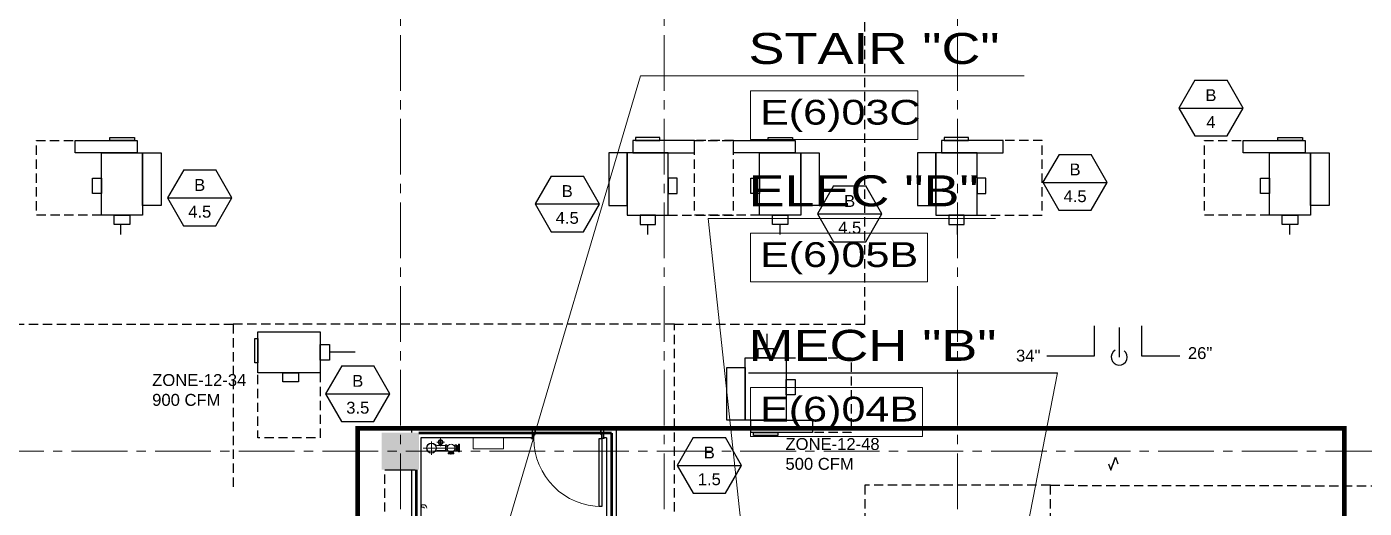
# Model space of a CAD drawing. Header units: inches. Extents: x -26012 to 27, y -11337 to 2082.
# Drawn here: x -22382 to -21518, y 984 to 1295 of the extents above; entities that cross this region are included whole.
import ezdxf
from ezdxf.enums import TextEntityAlignment as Align

# ---------------------------------------------------------------- set-up
doc = ezdxf.new("R2010")
doc.units = ezdxf.units.IN
doc.header["$LTSCALE"] = 48
doc.header["$MEASUREMENT"] = 0
for name, pattern in [('A106$0$DGN Style 2', [238.33932, 143.003592, -95.335728]), ('A106$0$DGN Style 4', [381.581252, 190.671456, -95.335728, 0.238339, -95.335728]), ('A605$0$HIDDEN2', [0.1875, 0.125, -0.0625]), ('A_Column Grid$0$CENTER2', [1.125, 0.75, -0.125, 0.125, -0.125]), ('Core Callout Boundary$0$DASHED2', [0.375, 0.25, -0.125]), ('HIDDEN2', [0.1875, 0.125, -0.0625]), ('NB - 13th_Penthouse_plan$0$HIDDEN2', [0.1875, 0.125, -0.0625])]:
    doc.linetypes.add(name, pattern=pattern)
for name, color, linetype in [('A106$0$A-AREA-IDEN', 8, 'Continuous'), ('A106$0$A-DOOR', 8, 'Continuous'), ('A106$0$A-DOOR-FRAM', 8, 'Continuous'), ('A106$0$A-FLOR-HRAL', 8, 'Continuous'), ('A106$0$A-FLOR-SPRK', 8, 'Continuous'), ('A106$0$A-WALL-FULL-INTR', 8, 'Continuous'), ('A106$0$bc105-11 - A-WALL-FIRE', 8, 'Continuous'), ('A605$0$A-ANNO-PATT-1-12', 8, 'Continuous'), ('A605$0$A-FLOR-SPRK', 8, 'Continuous'), ('A605$0$A-WALL-FIRE', 8, 'Continuous'), ('A605$0$stcbeams', 8, 'A605$0$HIDDEN2'), ('A_Column Grid$0$A-GRID-GRD1-15', 8, 'A_Column Grid$0$CENTER2'), ('CLEAR', 1, 'HIDDEN2'), ('Core Callout Boundary$0$A-Detl-Iden', 6, 'Continuous'), ('HAEQUIP', 94, 'Continuous'), ('M-HVAC-anno', 6, 'Continuous'), ('M-HVAC-blck', 6, 'Continuous'), ('M-HVAC-clrn', 1, 'HIDDEN2'), ('M-HVAC-eqpm-fptd', 94, 'Continuous'), ('M-HVAC-Flex', 5, 'Continuous'), ('M-HVAC-FUTR', 4, 'HIDDEN2'), ('M-HVAC-supp', 93, 'Continuous'), ('M-HVAC-supp @ 96', 93, 'Continuous'), ('M-HVAC-TEXT', 6, 'Continuous'), ('NB - 13th_Penthouse_plan$0$stcbeams', 1, 'NB - 13th_Penthouse_plan$0$HIDDEN2'), ('NB - 13th_Penthouse_plan$0$STDROPS', 1, 'NB - 13th_Penthouse_plan$0$HIDDEN2'), ('XREF', 8, 'Continuous')]:
    doc.layers.add(name, color=color, linetype=linetype)
doc.styles.add('A106$0$Arial', font='arial.ttf', dxfattribs={"height": 0.076839})
doc.styles.add('A106$0$style-Arial', font='arial.ttf')
doc.styles.add('M08', font='arial.ttf', dxfattribs={"height": 7.68})

# ---------------------------------------------------------------- blocks, each defined once
blk = doc.blocks.new('*U412')
at = {"layer": 'A106$0$A-DOOR', "linetype": 'Continuous', "lineweight": 0}
blk.add_arc((22, 18.56), 44, 180, 270, dxfattribs=at)
at = {"layer": 'A106$0$A-DOOR', "linetype": 'Continuous', "lineweight": 30}
blk.add_3dface([(22, -25.44), (20.25, -25.44), (20.25, 18.56), (22, 18.56)], dxfattribs=at)
at = {"layer": 'A106$0$A-DOOR-FRAM', "linetype": 'Continuous', "lineweight": 30}
for p, q in [((-21.25, 25.44), (-23.5, 25.44)), ((-23.5, 25.44), (-23.5, 25.06)), ((-23.5, 18.56), (-23.5, 18.94)), ((-23.5, 18.56), (-22, 18.56)), ((-22, 18.56), (-22, 20.98)), ((-22, 20.98), (-21.25, 20.98)), ((-21.25, 20.98), (-21.25, 25.44)), ((21.25, 25.44), (23.5, 25.44)), ((21.25, 20.98), (21.25, 25.44)), ((22, 20.98), (21.25, 20.98)), ((22, 18.56), (22, 20.98)), ((23.5, 18.56), (22, 18.56)), ((23.5, 25.44), (23.5, 25.06)), ((23.5, 18.56), (23.5, 18.94))]:
    blk.add_line(p, q, dxfattribs=at)
at = {"layer": 'A106$0$A-DOOR-FRAM', "linetype": 'Continuous', "lineweight": 13}
for p, q in [((-23.35, 25.06), (-23.5, 25.06)), ((-23.5, 18.94), (-23.35, 18.94)), ((-21.4, 25.29), (-23.35, 25.29)), ((-23.35, 25.29), (-23.35, 25.06)), ((-23.35, 18.71), (-23.35, 18.94)), ((-23.35, 18.71), (-22.15, 18.71)), ((-22.15, 18.71), (-22.15, 21.13)), ((-22.15, 21.13), (-21.4, 21.13)), ((-21.4, 21.13), (-21.4, 25.29)), ((21.4, 21.13), (21.4, 25.29)), ((21.4, 25.29), (23.35, 25.29)), ((22.15, 21.13), (21.4, 21.13)), ((22.15, 18.71), (22.15, 21.13)), ((23.35, 18.71), (22.15, 18.71)), ((23.35, 25.29), (23.35, 25.06)), ((23.35, 25.06), (23.5, 25.06)), ((23.5, 18.94), (23.35, 18.94)), ((23.35, 18.71), (23.35, 18.94))]:
    blk.add_line(p, q, dxfattribs=at)
blk = doc.blocks.new('*U417')
at = {"layer": 'A106$0$A-FLOR-SPRK', "linetype": 'A106$0$DGN Style 4', "lineweight": 0}
for p, q in [((-165.2, 25.5, 0), (-165.2, -9.2, 0)), ((-97.9, 20.8, 0), (-137.5, 20.8, 0)), ((-117.7, 1, 0), (-117.7, 40.7, 0)), ((-165.2, -9.2, 0), (-207.5, -9.2, 0)), ((-165.2, -9.2, 0), (-165.2, -43.8, 0)), ((-26.1, -9.2, 0), (-165.2, -9.2, 0))]:
    blk.add_line(p, q, dxfattribs=at)
at = {"layer": 'A106$0$A-FLOR-SPRK', "linetype": 'Continuous', "lineweight": 13}
for p, q in [((-135.7, 3.8, 0), (-91.9, 3.8, 0)), ((-91.9, -25.2, 0), (-91.9, 6.8, 0)), ((-91.9, 6.8, 0), (-85.9, 6.8, 0)), ((-91.8, 1, 0), (-85.9, 1, 0)), ((-85.9, -25.1, 0), (-85.9, 7, 0)), ((-77.9, 4.8, 0), (-85.9, 4.8, 0)), ((-41.6, 4.8, 0), (-49.1, 4.8, 0)), ((-41.6, -25.2, 0), (-41.6, 6.8, 0)), ((-41.6, 6.8, 0), (-35.6, 6.8, 0)), ((-41.5, 1, 0), (-35.6, 1, 0)), ((-35.6, -25.1, 0), (-35.6, 7, 0)), ((-135.7, -22.2, 0), (-91.9, -22.2, 0)), ((-91.9, -18.4, 0), (-85.9, -18.4, 0)), ((-91.9, -25.2, 0), (-85.9, -25.2, 0)), ((-91.8, -9.2, 0), (-85.9, -9.2, 0)), ((-91.8, -18.4, 0), (-85.8, -18.4, 0)), ((-78.1, -23.2, 0), (-85.9, -23.2, 0)), ((-49.9, -33.9, 0), (-77.9, -33.9, 0)), ((-77.9, -39.3, 0), (-77.9, -33.9, 0)), ((-49.9, -39.3, 0), (-77.9, -39.3, 0)), ((-75.9, -33.9, 0), (-75.9, -25, 0)), ((-51.9, -33.9, 0), (-51.9, -25.8, 0)), ((-49.9, -39.3, 0), (-49.9, -33.9, 0)), ((-41.6, -23.2, 0), (-49.1, -23.2, 0)), ((-41.6, -18.4, 0), (-35.6, -18.4, 0)), ((-41.6, -25.2, 0), (-35.6, -25.2, 0)), ((-41.5, -9.2, 0), (-35.6, -9.2, 0)), ((-41.5, -18.4, 0), (-35.5, -18.4, 0))]:
    blk.add_line(p, q, dxfattribs=at)
at = {"layer": 'A106$0$A-FLOR-SPRK', "linetype": 'Continuous', "lineweight": 13, "elevation": 0, "flags": 128}
for points in [[(-25.8, -27.2), (-25.8, 8.9)], [(-23.8, 10.9), (-22.6, 10.9)], [(-20.6, 8.9), (-20.6, -27.2)], [(-22.6, -29.2), (-23.8, -29.2)]]:
    blk.add_lwpolyline(points, dxfattribs=at)
at = {"layer": 'A106$0$A-FLOR-SPRK', "linetype": 'Continuous', "lineweight": 13}
for radius in [26, 24]:
    blk.add_circle((-165.2, -9.2, 0), radius, dxfattribs=at)
at = {"layer": 'A106$0$A-FLOR-SPRK', "linetype": 'Continuous', "lineweight": 30, "extrusion": (0, 0, -1)}
for radius in [11.8, 9.81]:
    blk.add_circle((117.7, 20.8, 0), radius, dxfattribs=at)
at = {"layer": 'A106$0$A-FLOR-SPRK', "linetype": 'Continuous', "lineweight": 13, "extrusion": (0, 0, -1)}
for centre, radius, start, end in [((135.3, 18.8, 0), 14.9, 271.60286, 316.28219), ((23.8, -27.2, 0), 2, 270, 360)]:
    blk.add_arc(centre, radius, start, end, dxfattribs=at)
at = {"layer": 'A106$0$A-FLOR-SPRK', "linetype": 'Continuous', "lineweight": 13}
for centre, radius, start, end in [((-23.8, 8.9, 0), 2, 90, 180), ((-22.6, 8.9, 0), 2, 0, 90), ((-135.3, -37.1, 0), 14.9, 91.60286, 136.28219), ((-22.6, -27.2, 0), 2, 270, 0)]:
    blk.add_arc(centre, radius, start, end, dxfattribs=at)
blk.add_ellipse((-63.6, -9.2, 0), major_axis=(0, -20.2), ratio=0.999989, dxfattribs=at)
for points in [[(-35.6, -21.7, 0), (-30.1, -21.7, 0), (-30.1, 3.4, 0), (-35.6, 3.4, 0)], [(-77.9, -37.7, 0), (-77.9, -35.5, 0), (-78.9, -35.5, 0), (-78.9, -37.7, 0)], [(-62.3, -39.3, 0), (-62.3, -40.5, 0), (-65.8, -40.5, 0), (-65.8, -39.3, 0)], [(-49, -37.7, 0), (-49, -35.5, 0), (-49.9, -35.5, 0), (-49.9, -37.7, 0)], [(-30.1, -11.1, 0), (-25.9, -11.1, 0), (-25.9, -7.6, 0), (-30.1, -7.6, 0)]]:
    blk.add_3dface(points, dxfattribs=at)
at = {"layer": 'A106$0$A-FLOR-SPRK', "linetype": 'A106$0$DGN Style 2', "lineweight": 0}
for points in [[(29.7, 43.8, 0), (29.7, 43.8, 0), (29.7, 43.8, 0)], [(51.2, 43.8, 0), (207.5, 43.8, 0), (207.5, -12.5, 0), (51.2, -12.5, 0)]]:
    blk.add_3dface(points, dxfattribs=at)
blk = doc.blocks.new('A106')
at = {"layer": 'A106$0$A-AREA-IDEN', "lineweight": 13}
for p, q in [((-21916.08, 1263.35, 0.21), (-21737.94, 1263.35, 0.21)), ((-21916.08, 1171.45, 0.21), (-21756.46, 1171.45, 0.21))]:
    blk.add_line(p, q, dxfattribs=at)
at = {"layer": 'A106$0$A-AREA-IDEN', "lineweight": 30}
blk.add_line((-21916.08, 1071.71, 0.21), (-21716.55, 1071.71, 0.21), dxfattribs=at)
at = {"layer": 'A106$0$A-AREA-IDEN', "lineweight": 0}
blk.add_line((-21716.55, 1071.71, 0.21), (-21748.32, 907.72, 0.21), dxfattribs=at)
at = {"layer": 'A106$0$A-AREA-IDEN', "lineweight": 0, "elevation": 0.21, "flags": 128}
for points in [[(-21916.08, 1263.35), (-21985.8, 1263.35), (-22071.29, 974.27)], [(-21916.08, 1171.45), (-21942.2, 1171.45), (-21911.81, 889.27)]]:
    blk.add_lwpolyline(points, dxfattribs=at)
at = {"layer": 'A106$0$A-AREA-IDEN', "lineweight": 13}
for points in [[(-21914.88, 1253.83, 0.21), (-21806.8, 1253.83, 0.21), (-21806.8, 1222.3, 0.21), (-21914.88, 1222.3, 0.21)], [(-21914.88, 1161.93, 0.21), (-21800.55, 1161.93, 0.21), (-21800.55, 1130.4, 0.21), (-21914.88, 1130.4, 0.21)], [(-21914.88, 1062.2, 0.21), (-21803.67, 1062.2, 0.21), (-21803.67, 1030.67, 0.21), (-21914.88, 1030.67, 0.21)]]:
    blk.add_3dface(points, dxfattribs=at)
at = {"layer": 'A106$0$A-FLOR-HRAL', "lineweight": 13}
for p, q in [((-22127.4, 984.97), (-22127.4, 986.62)), ((-22126.15, 986.62), (-22127.4, 986.62)), ((-22126.15, 984.97), (-22127.4, 984.97))]:
    blk.add_line(p, q, dxfattribs=at)
for centre, radius, start in [((-22126.15, 984.37), 2.25, 0.12651), ((-22126.15, 984.35), 0.625, 359.7619)]:
    blk.add_arc(centre, radius, start, 90, dxfattribs=at)
at = {"layer": 'A106$0$A-FLOR-SPRK', "lineweight": 0}
for points in [[(-22096.6, 1029.79), (-22096.6, 1029.79), (-22096.6, 1029.79)], [(-22093.91, 1029.79), (-22074.38, 1029.79), (-22074.38, 1022.75), (-22093.91, 1022.75)]]:
    blk.add_3dface(points, dxfattribs=at)
at = {"layer": 'A106$0$A-WALL-FULL-INTR', "lineweight": 30}
for p, q in [((-22055.78, 1035.92), (-22133.9, 1035.92)), ((-22133.9, 1035.92), (-22133.9, 1033.17)), ((-22127.77, 1029.79), (-22127.77, 807.79)), ((-22055.78, 1029.79), (-22127.77, 1029.79)), ((-22055.78, 1035.92), (-22055.78, 1029.79)), ((-22001.65, 1035.92), (-22009.77, 1035.92)), ((-22009.77, 1035.92), (-22009.77, 1029.79)), ((-22007.77, 1029.79), (-22009.77, 1029.79)), ((-22007.77, 1029.79), (-22007.77, 807.79)), ((-22001.65, 1035.92), (-22001.65, 943.16)), ((-22133.9, 1009.17), (-22133.9, 775.04))]:
    blk.add_line(p, q, dxfattribs=at)
at = {"layer": 'A106$0$A-WALL-FULL-INTR', "lineweight": 30, "flags": 128}
blk.add_lwpolyline([(-22151.03, 1009.17), (-22131.44, 1009.17)], dxfattribs=at)
at = {"layer": 'A106$0$bc105-11 - A-WALL-FIRE', "lineweight": 53}
for p, q in [((-22055.78, 1032.86), (-22129.02, 1032.86)), ((-22004.71, 1032.85), (-22009.77, 1032.85)), ((-22004.71, 1032.85), (-22004.71, 805.94)), ((-22130.84, 1009.17), (-22130.84, 805.94))]:
    blk.add_line(p, q, dxfattribs=at)
at = {"layer": 'A106$0$A-DOOR', "lineweight": 0}
blk.add_blockref('*U412', (-22032.77, 1010.86), dxfattribs=at)
at = {"layer": 'A106$0$A-FLOR-SPRK', "lineweight": 0, "xscale": 0.125, "yscale": 0.125, "zscale": 0.125}
blk.add_blockref('*U417', (-22100.31, 1024.32, 0), dxfattribs=at)
at = {"layer": 'A106$0$A-AREA-IDEN', "lineweight": 13, "style": 'A106$0$style-Arial', "width": 1.246875}
for s, p in [('E(6)03C', (-21908.7, 1231.94, 0.21)), ('E(6)05B', (-21908.7, 1140.05, 0.21))]:
    blk.add_text(s, height=16, dxfattribs=at).set_placement(p)
at = {"layer": 'A106$0$A-AREA-IDEN', "lineweight": 30, "style": 'A106$0$style-Arial', "width": 1.246875}
blk.add_text('E(6)04B', height=16, dxfattribs=at).set_placement((-21908.7, 1040.31, 0.21))
at = {"layer": 'A106$0$A-AREA-IDEN', "lineweight": 13, "char_height": 20, "attachment_point": 7, "line_spacing_factor": 0.6, "style": 'A106$0$Arial'}
for s, insert in [('\\H1x;\\W1.24688;STAIR "C"', (-21916.08, 1270.83, 0.21)), ('\\H1x;\\W1.24688;ELEC "B"', (-21916.08, 1178.93, 0.21))]:
    blk.add_mtext(s, dxfattribs=dict(at, insert=insert))
at = {"layer": 'A106$0$A-AREA-IDEN', "lineweight": 30, "insert": (-21916.08, 1079.19, 0.21), "char_height": 20, "attachment_point": 7, "line_spacing_factor": 0.6, "style": 'A106$0$Arial'}
blk.add_mtext('\\H1x;\\W1.24688;MECH "B"', dxfattribs=at)
blk = doc.blocks.new('A605')
at = {"layer": 'A605$0$A-ANNO-PATT-1-12', "lineweight": 30, "extrusion": (0, 0, -1)}
blk.add_solid([(22153.02, 1009.17, 0), (22129.02, 1009.17, 0), (22153.02, 1033.17, 0), (22129.02, 1033.17, 0)], dxfattribs=at)
at = {"layer": 'A605$0$A-FLOR-SPRK', "lineweight": 0}
for p, q in [((-22115.02, 1024.45), (-22115.02, 1029.4)), ((-22120.96, 1023.17), (-22126.25, 1023.17)), ((-22120.96, 1027.51), (-22120.96, 1023.17)), ((-22120.96, 1023.17), (-22120.96, 1018.84)), ((-22103.58, 1023.17), (-22120.96, 1023.17)), ((-22112.55, 1026.92), (-22117.5, 1026.92))]:
    blk.add_line(p, q, dxfattribs=at)
at = {"layer": 'A605$0$A-FLOR-SPRK', "lineweight": 13}
for p, q in [((-22117.27, 1024.8), (-22111.81, 1024.8)), ((-22117.27, 1021.55), (-22111.81, 1021.55)), ((-22111.81, 1021.17), (-22111.81, 1025.17)), ((-22111.81, 1025.17), (-22111.06, 1025.17)), ((-22111.81, 1022.02), (-22111.06, 1022.02)), ((-22111.81, 1021.17), (-22111.06, 1021.17)), ((-22111.79, 1024.44), (-22111.06, 1024.44)), ((-22111.79, 1023.17), (-22111.06, 1023.17)), ((-22111.79, 1022.02), (-22111.04, 1022.02)), ((-22111.06, 1021.18), (-22111.06, 1025.2)), ((-22110.05, 1024.92), (-22111.06, 1024.92)), ((-22110.07, 1021.42), (-22111.06, 1021.42)), ((-22106.56, 1020.09), (-22110.06, 1020.09)), ((-22110.06, 1019.41), (-22110.06, 1020.09)), ((-22109.81, 1020.09), (-22109.81, 1021.2)), ((-22106.81, 1020.09), (-22106.81, 1021.09)), ((-22106.56, 1019.41), (-22106.56, 1020.09)), ((-22105.51, 1024.92), (-22106.45, 1024.92)), ((-22105.51, 1021.42), (-22106.45, 1021.42)), ((-22105.51, 1021.17), (-22105.51, 1025.17)), ((-22105.51, 1025.17), (-22104.76, 1025.17)), ((-22105.51, 1022.02), (-22104.76, 1022.02)), ((-22105.51, 1021.17), (-22104.76, 1021.17)), ((-22105.5, 1024.44), (-22104.76, 1024.44)), ((-22105.5, 1023.17), (-22104.76, 1023.17)), ((-22105.5, 1022.02), (-22104.75, 1022.02)), ((-22104.76, 1021.18), (-22104.76, 1025.2)), ((-22106.56, 1019.41), (-22110.06, 1019.41))]:
    blk.add_line(p, q, dxfattribs=at)
at = {"layer": 'A605$0$A-FLOR-SPRK', "lineweight": 13, "flags": 128}
for points in [[(-22103.54, 1020.92), (-22103.54, 1025.43)], [(-22103.29, 1025.68), (-22103.13, 1025.68)], [(-22103.13, 1020.67), (-22103.29, 1020.67)], [(-22102.88, 1025.43), (-22102.88, 1020.92)]]:
    blk.add_lwpolyline(points, dxfattribs=at)
at = {"layer": 'A605$0$A-FLOR-SPRK', "lineweight": 30, "extrusion": (0, 0, -1)}
for radius in [1.48, 1.23]:
    blk.add_circle((22115.02, 1026.92), radius, dxfattribs=at)
at = {"layer": 'A605$0$A-FLOR-SPRK', "lineweight": 13}
for radius in [3.25, 3]:
    blk.add_circle((-22120.96, 1023.17), radius, dxfattribs=at)
at = {"layer": 'A605$0$A-FLOR-SPRK', "lineweight": 13, "extrusion": (0, 0, -1)}
for centre, radius, start, end in [((22117.22, 1026.67), 1.87, 271.60286, 316.28219), ((22103.29, 1020.92), 0.25, 270, 0)]:
    blk.add_arc(centre, radius, start, end, dxfattribs=at)
at = {"layer": 'A605$0$A-FLOR-SPRK', "lineweight": 13}
for centre, radius, start, end in [((-22117.22, 1019.68), 1.87, 91.60286, 136.28219), ((-22103.29, 1025.43), 0.25, 90, 180), ((-22103.13, 1025.43), 0.25, 0, 90), ((-22103.13, 1020.92), 0.25, 270, 0)]:
    blk.add_arc(centre, radius, start, end, dxfattribs=at)
blk.add_ellipse((-22108.26, 1023.16), major_axis=(0, -2.52), ratio=0.999989, dxfattribs=at)
at = {"layer": 'A605$0$A-FLOR-SPRK', "lineweight": 0}
for points in [[(-22096.6, 1029.79), (-22096.6, 1029.79), (-22096.6, 1029.79)], [(-22096.6, 1029.79), (-22096.6, 1029.79), (-22096.6, 1029.79)], [(-22093.91, 1029.79), (-22074.38, 1029.79), (-22074.38, 1022.75), (-22093.91, 1022.75)], [(-22093.91, 1029.79), (-22074.38, 1029.79), (-22074.38, 1022.75), (-22093.91, 1022.75)]]:
    blk.add_3dface(points, dxfattribs=at)
at = {"layer": 'A605$0$A-FLOR-SPRK', "lineweight": 13}
for points in [[(-22110.06, 1019.6), (-22110.06, 1019.88), (-22110.17, 1019.88), (-22110.17, 1019.6)], [(-22106.44, 1019.6), (-22106.44, 1019.88), (-22106.56, 1019.88), (-22106.56, 1019.6)], [(-22104.77, 1021.61), (-22104.08, 1021.61), (-22104.08, 1024.75), (-22104.77, 1024.75)], [(-22104.08, 1022.93), (-22103.55, 1022.93), (-22103.55, 1023.37), (-22104.08, 1023.37)], [(-22108.1, 1019.41), (-22108.1, 1019.26), (-22108.54, 1019.26), (-22108.54, 1019.41)]]:
    blk.add_3dface(points, dxfattribs=at)
at = {"layer": 'A605$0$A-WALL-FIRE', "lineweight": 53}
blk.add_line((-22009.77, 1032.86), (-22055.78, 1032.86), dxfattribs=at)
at = {"layer": 'A605$0$stcbeams', "lineweight": 0}
for p, q in [((-22151.01, 379.16), (-22151.03, 1009.17)), ((-22131.02, 379.16), (-22131.02, 1009.17))]:
    blk.add_line(p, q, dxfattribs=at)
blk = doc.blocks.new('A$C4BF10DA9')
at = {"layer": 'M-HVAC-clrn', "flags": 128}
blk.add_lwpolyline([(6, 42), (6, 0), (54.25, 0), (54.25, 25)], dxfattribs=at)
at = {"layer": 'M-HVAC-eqpm-fptd'}
for p, q in [((6, 68.5), (6, 42)), ((46.25, 68.5), (6, 68.5)), ((46.25, 42), (46.25, 68.5)), ((6, 42), (46.25, 42))]:
    blk.add_line(p, q, dxfattribs=at)
for points in [[(12.25, 68.5), (46.25, 68.5), (46.25, 80.5), (12.25, 80.5)], [(46.25, 25), (54.25, 25), (54.25, 65), (46.25, 65)], [(6, 50.25), (6, 60.25), (0, 60.25), (0, 50.25)], [(30, 42), (20, 42), (20, 36.25), (30, 36.25)]]:
    blk.add_lwpolyline(points, close=True, dxfattribs=at)
at = {"layer": 'M-HVAC-supp'}
blk.add_lwpolyline([(56.25, 47.5), (56.25, 63.25), (54.25, 63.25), (54.25, 47.5)], close=True, dxfattribs=at)
blk = doc.blocks.new('A$C73FD2CE6')
at = {"layer": 'M-HVAC-blck'}
for p, q in [((10.41, 36), (0, 18.01)), ((10.41, 36), (31.18, 36)), ((41.57, 17.97), (31.18, 36)), ((0, 18.01), (10.37, 0)), ((0.01, 17.99), (41.56, 17.99)), ((31.17, 0), (41.57, 17.97)), ((10.37, 0), (31.17, 0))]:
    blk.add_line(p, q, dxfattribs=at)
at = {"layer": 'M-HVAC-TEXT', "style": 'M08'}
for tag, p in [('2', (20.78, 26.3)), ('1', (20.78, 8.99))]:
    blk.add_attdef(tag, text='', height=7.68, dxfattribs=at).set_placement(p, align=Align.MIDDLE)
blk = doc.blocks.new('Symbol-BreakLine-Anno')
at = {"color": 170}
blk.add_wipeout([(-0.0101, -0.0349), (-0.0101, 0.0037), (0.0429, -0.0156)], dxfattribs=at)
blk.add_wipeout([(0.0101, 0.0349), (0.0101, -0.0037), (-0.0429, 0.0156)], dxfattribs=at)
at = {"color": 0, "linetype": 'ByBlock'}
for p, q in [((0, 0.0312), (-0.0429, 0.0156)), ((-0.0429, 0.0156), (0.0429, -0.0156)), ((0.0429, -0.0156), (0, -0.0313))]:
    blk.add_line(p, q, dxfattribs=at)
at = {"linetype": 'Continuous', "flags": 128}
blk.add_lwpolyline([(0, 0), (0, 0)], close=True, dxfattribs=at)
blk = doc.blocks.new('Core Callout Boundary')
at = {"layer": 'Core Callout Boundary$0$A-Detl-Iden', "linetype": 'Core Callout Boundary$0$DASHED2', "const_width": 3, "flags": 128}
blk.add_lwpolyline([(-22168.64, 1035.9), (-21531.09, 1035.9), (-21531.09, 538.01), (-22168.64, 538.01)], close=True, dxfattribs=at)
blk = doc.blocks.new('NB - 13th_Penthouse_plan')
at = {"layer": 'NB - 13th_Penthouse_plan$0$stcbeams'}
for p, q in [((-22151.01, 379.16), (-22151.03, 1009.17)), ((-22131.02, 379.16), (-22131.02, 1009.17))]:
    blk.add_line(p, q, dxfattribs=at)
at = {"layer": 'NB - 13th_Penthouse_plan$0$STDROPS'}
for p, q in [((-21841.02, 1103.12), (-21841.02, 1434.12)), ((-21964.01, 1103.12), (-21841.02, 1103.12)), ((-21721.02, 999.16), (-21481.02, 998.8))]:
    blk.add_line(p, q, dxfattribs=at)
for points in [[(-23137.02, 1103.12), (-22249.02, 1103.12)], [(-21964.01, 973.22), (-21964.01, 1103.16), (-22249.02, 1103.16), (-22249.02, 998.2)]]:
    blk.add_lwpolyline(points, dxfattribs=at)
blk.add_lwpolyline([(-21841.02, 831.11), (-21721.02, 831.11), (-21721.02, 999.16), (-21841.02, 999.16)], close=True, dxfattribs=at)
blk = doc.blocks.new('FPTD INT')
at = {"layer": 'CLEAR', "flags": 128}
blk.add_lwpolyline([(-26603.13, -1659.44), (-26603.13, -1701.44), (-26562.88, -1701.44), (-26562.88, -1659.44)], dxfattribs=at)
at = {"layer": 'HAEQUIP'}
for p, q in [((-26562.88, -1632.94), (-26603.13, -1632.94)), ((-26603.13, -1632.94), (-26603.13, -1659.44)), ((-26562.88, -1659.44), (-26562.88, -1632.94)), ((-26603.13, -1659.44), (-26562.88, -1659.44))]:
    blk.add_line(p, q, dxfattribs=at)
for points in [[(-26603.13, -1651.19), (-26603.13, -1641.19), (-26609.13, -1641.19), (-26609.13, -1651.19)], [(-26560.88, -1653.01), (-26560.88, -1637.26), (-26562.88, -1637.26), (-26562.88, -1653.01)], [(-26579.13, -1659.44), (-26589.13, -1659.44), (-26589.13, -1665.19), (-26579.13, -1665.19)]]:
    blk.add_lwpolyline(points, close=True, dxfattribs=at)
blk = doc.blocks.new('A_Column Grid')
at = {"layer": 'A_Column Grid$0$A-GRID-GRD1-15', "lineweight": 0}
for p, q in [((-22141.02, 1667.67), (-22141.02, -2700.91)), ((-21970.64, 1667.67), (-21970.64, 382.21)), ((-21781.02, 1667.67), (-21781.02, -2700.91)), ((-23217.41, 1021.17), (-20928.06, 1021.17))]:
    blk.add_line(p, q, dxfattribs=at)

msp = doc.modelspace()

# ---------------------------------------------------------------- linework, layer by layer
at = {"layer": 'M-HVAC-anno'}
for p, q in [((-21692.68, 1102.05), (-21692.68, 1082.48)), ((-21676.58, 1101), (-21676.58, 1081.93)), ((-21662.12, 1102.05), (-21662.12, 1082.77)), ((-21692.68, 1082.48), (-21723.34, 1082.48)), ((-21662.12, 1082.77), (-21637.38, 1082.77))]:
    msp.add_line(p, q, dxfattribs=at)
msp.add_arc((-21676.58, 1081.93), 5.16, 121.17978, 52.43536, dxfattribs=at)
at = {"layer": 'M-HVAC-Flex'}
for p, q in [((-21904.12, 1087.47), (-21904.12, 1097)), ((-22170.25, 1085), (-22186.85, 1085))]:
    msp.add_line(p, q, dxfattribs=at)
for points in [[(-22321.57, 1161), (-22321.57, 1167.48)], [(-21981.15, 1161), (-21981.15, 1167.48)], [(-21895.65, 1161), (-21895.65, 1167.48)], [(-21781.02, 1161), (-21781.02, 1167.48)], [(-21566.28, 1161), (-21566.28, 1167.48)]]:
    msp.add_spline(points, degree=3, dxfattribs=at)

# ---------------------------------------------------------------- block references
at = {"layer": 'M-HVAC-blck'}
for p, values in [((-21638.12, 1224.67), {'2': 'B', '1': '4'}), ((-21725.9, 1176.71), {'2': 'B', '1': '4.5'}), ((-22291.43, 1166.71), {'2': 'B', '1': '4.5'}), ((-22053.98, 1162.74), {'2': 'B', '1': '4.5'}), ((-21871.52, 1156.39), {'2': 'B', '1': '4.5'}), ((-22189.32, 1040.26), {'2': 'B', '1': '3.5'}), ((-21962.21, 994.02), {'2': 'B', '1': '1.5'})]:
    msp.add_blockref('A$C73FD2CE6', p, dxfattribs=at).add_auto_attribs(values)
at = {"layer": 'M-HVAC-eqpm-fptd', "xscale": -1}
msp.add_blockref('FPTD INT', (-48795.98, 2731.18), dxfattribs=at)
at = {"layer": 'M-HVAC-FUTR', "xscale": -1}
for p, rotation in [((-22376.13, 1167.48), 270), ((-21950.9, 1167.48), 270), ((-21621.53, 1167.48), 270), ((-21849.67, 1087.47), 90)]:
    msp.add_blockref('A$C4BF10DA9', p, dxfattribs=dict(at, rotation=rotation))
at = {"layer": 'M-HVAC-FUTR', "rotation": 90.00000000000001}
for p in [(-21925.9, 1167.48), (-21726.47, 1167.48)]:
    msp.add_blockref('A$C4BF10DA9', p, dxfattribs=at)
at = {"layer": 'XREF'}
for name in ['A106', 'A605']:
    msp.add_blockref(name, (0, 0), dxfattribs=at)

# ---------------------------------------------------------------- texts
at = {"layer": 'M-HVAC-anno', "char_height": 7.68, "attachment_point": 1, "style": 'M08'}
for s, insert in [('34"', (-21743.25, 1086.7, 0.21)), ('26"', (-21632.2, 1088.34))]:
    msp.add_mtext_dynamic_manual_height_columns(s, width=5.45, gutter_width=1, heights=[0], dxfattribs=dict(at, insert=insert))
at = {"layer": 'M-HVAC-anno', "char_height": 7.68, "width": 88.2868, "attachment_point": 1, "style": 'M08'}
for s, insert in [('ZONE-12-34\\P900 CFM ', (-22301.36, 1070.94, 0)), ('ZONE-12-48\\P500 CFM ', (-21892.22, 1029.64, 0))]:
    msp.add_mtext(s, dxfattribs=dict(at, insert=insert))

# ---------------------------------------------------------------- next in the draw order: block references
at = {"layer": 'M-HVAC-supp @ 96', "xscale": 96, "yscale": 96, "zscale": 96, "rotation": 90}
msp.add_blockref('Symbol-BreakLine-Anno', (-21680.58, 1013.11), dxfattribs=at)

# ---------------------------------------------------------------- next in the draw order: block references
at = {"layer": 'XREF'}
for name in ['A_Column Grid', 'NB - 13th_Penthouse_plan', 'Core Callout Boundary']:
    msp.add_blockref(name, (0, 0), dxfattribs=at)

doc.saveas('drawing.dxf')
